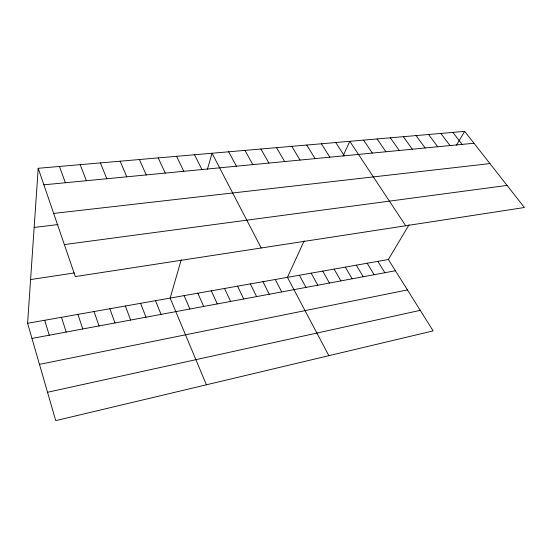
<?xml version="1.0" encoding="UTF-8"?>
<svg xmlns="http://www.w3.org/2000/svg" width="552" height="552" viewBox="0 0 552 552"><rect width="100%" height="100%" fill="white"/><g stroke="black" fill="none" stroke-linecap="round" stroke-linejoin="round"><path stroke-width="0.83" d="M409.053 224.767L388.373 259.495L433.127 330.889L55.731 420.631L27.6 323.299L38.205 168.291L464.674 131.369L524.4 207.511L75.32 276.573L38.205 168.291M181.249 259.709L170.147 298.094L206.4 384.806M207.414 169.271L212.051 153.242L261.213 247.986M304.166 240.858L287.44 277.345L328.847 355.688M342.992 156.147L349.789 141.312L405.713 225.761M456.463 145.162L464.674 131.369M47.541 392.286L420.251 310.348M39.468 364.368L407.438 289.917M31.975 338.424L395.425 270.749M27.6 323.299L388.373 259.495M30.595 279.567L74.285 272.95M64.349 244.57L507.067 185.417M34.155 227.452L58.015 224.56M53.668 213.424L489.948 163.585M43.87 184.823L473.995 143.251M452.861 132.39L462.127 144.396M440.82 133.432L450.032 145.569M428.559 134.495L437.702 146.756M416.056 135.578L425.137 147.97M403.319 136.682L412.323 149.212M390.326 137.807L399.262 150.475M377.078 138.952L385.931 151.759M363.568 140.118L372.338 153.076M335.726 142.533L344.31 155.781M321.381 143.775L329.854 157.182M306.733 145.045L315.102 158.61M377.858 261.358L384.861 272.722M367.177 263.242L374.132 274.717M291.78 146.335L300.033 160.066M356.33 265.167L363.223 276.745M276.511 147.66L284.639 161.55M345.31 267.113L352.148 278.808M334.105 269.093L340.881 280.906M260.91 149.012L268.914 163.068M322.727 271.108L329.44 283.038M244.978 150.392L252.844 164.627M311.155 273.15L317.8 285.205M299.398 275.234L305.974 287.406M228.694 151.8L236.422 166.214M275.282 279.498L281.706 291.925M262.924 281.686L269.266 294.244M194.511 154.76L201.922 169.547M250.346 283.907L256.604 296.603M176.571 156.313L183.802 171.299M237.56 286.171L243.729 298.998M224.547 288.468L230.626 301.44M158.203 157.9L165.248 173.093M211.306 290.814L217.288 303.924M139.394 159.528L146.239 174.929M197.83 293.195L203.709 306.45M184.113 295.624L189.888 309.023M120.136 161.198L126.767 176.806M100.402 162.909L106.819 178.738M155.498 300.681L161.046 314.392M140.567 303.324L145.99 317.2M80.185 164.655L86.36 180.718M125.352 306.015L130.645 320.056M59.457 166.449L65.384 182.74M109.848 308.754L115.002 322.968M94.04 311.556L99.049 325.935M77.915 314.405L82.779 328.964M61.479 317.31L66.185 332.056M44.712 320.277L49.252 335.209"/></g></svg>
